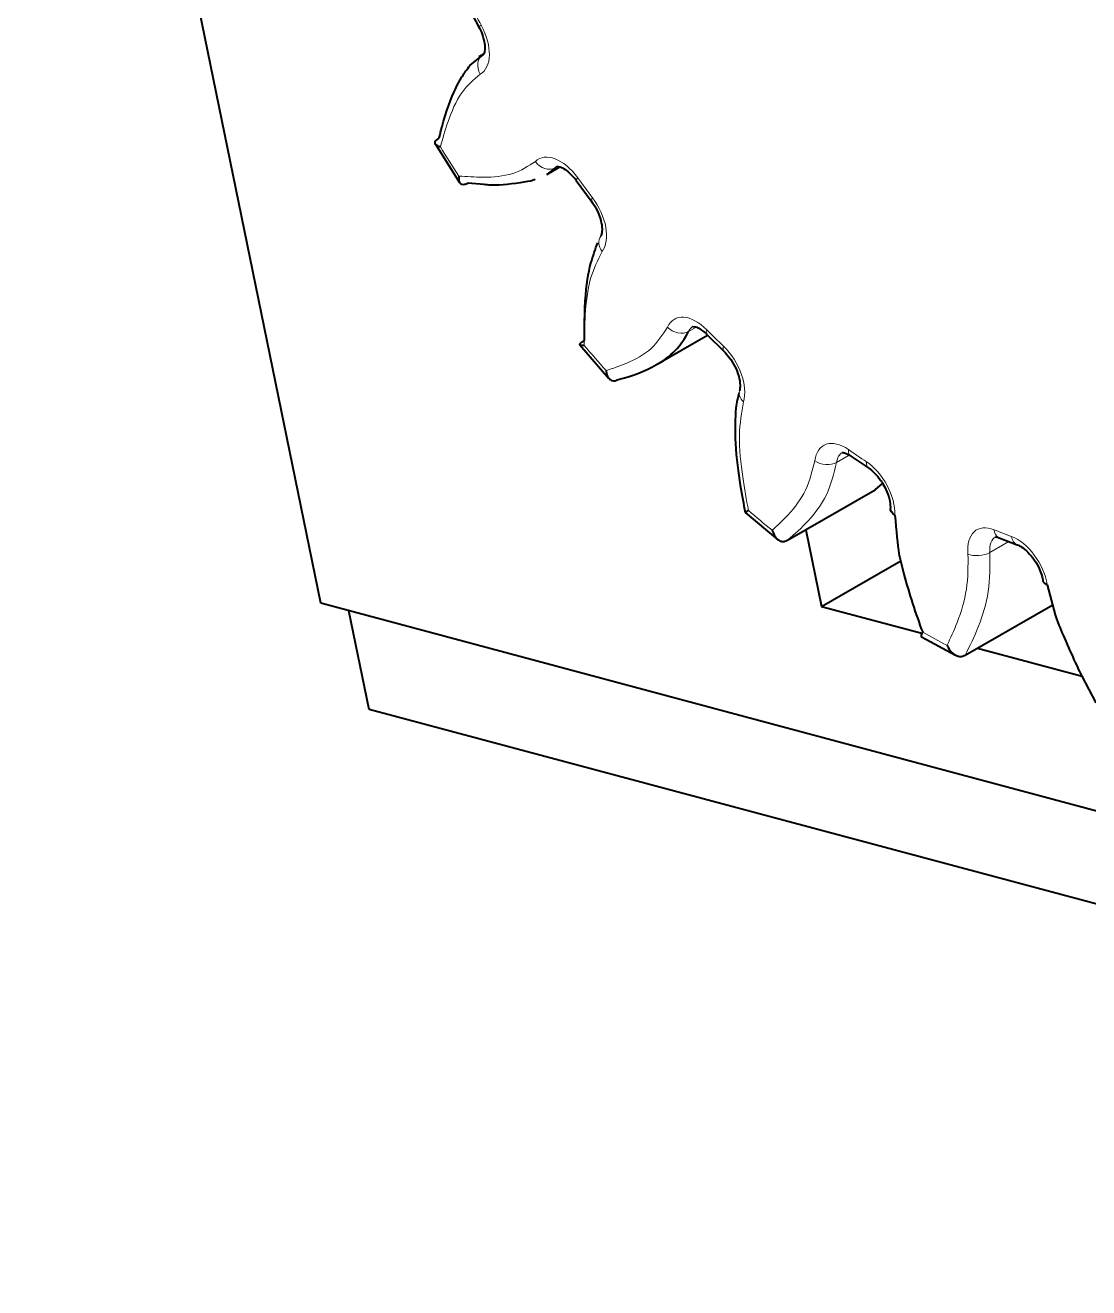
# Model space of a CAD drawing. Header units: inches. Extents: x 0 to 11, y 0 to 8.5.
# Drawn here: x 6.5932 to 6.822, y 5.4738 to 5.7456 of the extents above; entities that cross this region are included whole.
import ezdxf

# ---------------------------------------------------------------- set-up
doc = ezdxf.new("R2010")
doc.units = ezdxf.units.IN
doc.header["$LTSCALE"] = 0.5
doc.header["$MEASUREMENT"] = 0
doc.layers.add('TANGENT_LINES', color=7, linetype='Continuous', lineweight=15)
doc.layers.add('Visible', color=7, linetype='Continuous', lineweight=40)

msp = doc.modelspace()

# ---------------------------------------------------------------- linework, layer by layer
at = {"layer": 'TANGENT_LINES'}
for p, q in [((6.707175727676703, 5.714942106082579), (6.707685080150656, 5.715236180866922)), ((6.735906726087409, 5.67970018504833), (6.737519177574795, 5.680631134337212)), ((6.767752647550292, 5.651496375308622), (6.770451515041656, 5.653054567162163)), ((6.800712495698734, 5.63210282595576), (6.80482243989612, 5.63447570331538))]:
    msp.add_line(p, q, dxfattribs=at)
for centre, major_axis, ratio, start_param, end_param in [((6.783123803935296, 5.790351124803659), (0.08833333252098259, -0.1529978218042436), 0.5773502727292965, 10.92434216009807, 10.9549888784403), ((6.783123803935305, 5.790351124803663), (0.1063333323554564, -0.184174736436068), 0.5773502727292968, 11.04787826062186, 11.08278019020369), ((6.705282421612662, 5.717656296068556), (-0.002332948712340869, 0.002380853085912316), 0.8076483297015539, 1.366069806157361, 2.936866132952149), ((6.710618646881461, 5.710006434557747), (0.003030782360447963, -0.005249469099347234), 0.5773502727292966, 9.426288610541524, 9.572131120995481), ((6.714398699742029, 5.714132031460458), (0.002696698602753335, 0.001959318186772972), 0.1462535762493006, 2.518405791172469, 3.141738012801574), ((6.783123803935299, 5.790351124803657), (0.08833333252098259, -0.1529978218042436), 0.5773502727292965, 11.17566957238527, 11.20631629072749), ((6.717579838194902, 5.70983605573179), (0.002660692522878185, 0.002007940838224882), 0.170799281279928, 2.515527837741994, 3.148771659044194), ((6.733723764875771, 5.68198699179493), (-0.003047860791299124, 0.001349687263025256), 0.7524620188970983, 1.06871999460157, 2.639516321396688), ((6.73987637432418, 5.675541696880477), (0.003030782360447963, -0.005249469099347234), 0.5773502727292966, 9.422708468963508, 9.823458533282665), ((6.742179102361731, 5.681407538735193), (0.002361791177810618, 0.002352244363055643), 0.3414291184516665, 2.480141194664241, 3.141960474355185), ((6.783123803935301, 5.790351124803653), (0.08833333252098259, -0.1529978218042436), 0.5773502727292965, 11.42699698467244, 11.45764370301467), ((6.783123803935305, 5.790351124803663), (0.1063333323554564, -0.184174736436068), 0.5773502727292968, 11.29920567290905, 11.33410760249087), ((6.745789972873937, 5.677854225111329), (0.002313773587677327, 0.002399492216298673), 0.3639953666860238, 2.473011681999894, 3.144441299385312), ((6.771999597221015, 5.648376363603185), (0.003030782360447963, -0.005249469099347234), 0.5773502727292966, 9.41227906219748, 10.07478594556987), ((6.77268031156411, 5.655613877993118), (0.001904735134572769, 0.002735524662333566), 0.5151514134532555, 2.402510759276058, 3.142078811313234), ((6.783123803935304, 5.790351124803651), (0.08833333252098259, -0.1529978218042436), 0.5773502727292965, 11.67832439695963, 11.70897111530186), ((6.765417194672355, 5.653212110337671), (-0.003306939371530135, 0.0004186443647476853), 0.6499957520836149, 0.862903239531374, 2.433699566326473), ((6.776494029861514, 5.653026494237218), (0.001837369211994451, 0.002781220144096114), 0.5343202845219166, 2.389694029940285, 3.13861036215959), ((6.783123803935305, 5.790351124803663), (0.1063333323554564, -0.184174736436068), 0.5773502727292968, 11.55053308519623, 11.58543501477806), ((6.803985824199378, 5.638371759801106), (0.001249665126891591, 0.003090218144685282), 0.6565048505532033, 2.269945731902602, 3.071285101195234), ((6.783123803935307, 5.790351124803649), (0.08833333252098259, -0.1529978218042436), 0.5773502727292965, 11.9296518092468, 11.96029852758904), ((6.804969895336408, 5.630217332522791), (0.003030782360447963, -0.005249469099347234), 0.5773502727292966, 9.412635645141581, 10.32611335785699), ((6.807762760335478, 5.636912880750285), (0.001151284522942365, 0.003128203167689798), 0.671071893788758, 2.248941142265563, 3.126939292699884), ((6.798371296248013, 5.633139683325349), (-0.003318296603297798, -0.0003162574325662785), 0.5066878616495588, 0.733776777600746, 2.304573104395812), ((6.783123803935305, 5.790351124803663), (0.1063333323554564, -0.184174736436068), 0.5773502727292968, 11.80186049748341, 11.83676242706524)]:
    msp.add_ellipse(centre, major_axis=major_axis, ratio=ratio, start_param=start_param, end_param=end_param, dxfattribs=at)
at = {"layer": 'TANGENT_LINES', "extrusion": (0, 0, -1)}
for centre, major_axis, ratio, start_param, end_param in [((6.693636172335909, 5.746962450059772), (0.002925022363160616, 0.001598547867948097), 0.03312875112480126, 2.525724537693321, 3.141689883560719), ((6.686394973308259, 5.743221903487822), (-0.004697449011787406, 0.00813622045414454), 0.5773502727292966, 1.611381735918887, 3.149435938118772), ((6.693412457385905, 5.736425489563201), (0.00162729926527878, -0.002909124990840761), 0.8164714642977329, 1.559704816121995, 3.130501142916356), ((6.708261624277506, 5.708645606939553), (-0.004697449011787406, 0.00813622045414454), 0.5773502727292966, 12.41901745413313, 13.95707165633311), ((6.711611931437767, 5.704121176941525), (-0.004697449011787406, 0.00813622045414454), 0.5773502727292966, 1.360054323631641, 2.898108525831616), ((6.719660333196507, 5.698239612353538), (0.002671905128131868, -0.001992996261254331), 0.7924131092951902, 1.899382831222717, 3.140980002763247), ((6.737519351720225, 5.674180869262283), (-0.004697449011787406, 0.00813622045414454), 0.5773502727292966, 12.16769004184608, 13.70574424404588), ((6.741322243518566, 5.670438595150972), (-0.004697449011787406, 0.00813622045414454), 0.5773502727292966, 1.108726911344527, 2.646781113544359), ((6.750043952674676, 5.665926946037588), (0.003188759914077317, -0.0009710413593069716), 0.7185645243440727, 2.162180116029794, 3.117750568436297), ((6.76964257461706, 5.647015535984991), (-0.004697449011787406, 0.00813622045414454), 0.5773502727292966, 11.91636262955885, 13.45441683175873), ((6.773659101375733, 5.644290558605932), (-0.004697449011787406, 0.00813622045414454), 0.5773502727292966, 0.8573994990573517, 2.395453701257223), ((6.802612872732453, 5.628856504904597), (-0.004697449011787406, 0.00813622045414454), 0.5773502727292966, 11.66503521727167, 13.20308941947154), ((6.80659066130346, 5.627320044608283), (-0.004697449011787406, 0.00813622045414454), 0.5773502727292966, 0.6060720867702732, 2.144126288969982)]:
    msp.add_ellipse(centre, major_axis=major_axis, ratio=ratio, start_param=start_param, end_param=end_param, dxfattribs=at)
at = {"layer": 'TANGENT_LINES'}
for points, knots in [([(6.69105543478195, 5.735064661945007), (6.689647268672725, 5.73386068740133), (6.686691159153725, 5.731333229464456), (6.684020884483064, 5.724890532871552), (6.682988200995958, 5.721184686194956), (6.682495005072766, 5.719414823022268)], [0, 0, 0, 0, 0.3221442067496283, 0.6762650725826381, 1, 1, 1, 1]), ([(6.686455684520498, 5.713152061188733), (6.688149891661244, 5.713022573182294), (6.691706878066673, 5.712750713226394), (6.698243117415684, 5.713205795953439), (6.701402979078571, 5.715290877228442), (6.702925399008706, 5.716295468450362)], [0, 0, 0, 0, 0.3203316970392077, 0.6725361168616788, 1, 1, 1, 1]), ([(6.717303310592552, 5.696878784735344), (6.716372966863617, 5.695047565563461), (6.714404869062021, 5.691173708714278), (6.713559205519068, 5.68324457871713), (6.713483117982388, 5.678815709787758), (6.713446801984908, 5.676701844628062)], [0, 0, 0, 0, 0.3190821862550836, 0.6750031518102961, 1, 1, 1, 1]), ([(6.718139380981152, 5.671278793725081), (6.71960467653587, 5.671745399536628), (6.722718042742057, 5.672736813699188), (6.728206235874649, 5.675692411625703), (6.730320808698465, 5.67899339499761), (6.731366742271815, 5.680626164176736)], [0, 0, 0, 0, 0.3100223011262445, 0.6587155419825507, 1, 1, 1, 1]), ([(6.747686930070721, 5.664566118419393), (6.747295419731253, 5.662235029534035), (6.746470346322839, 5.657322465910363), (6.747456247245328, 5.648354678165193), (6.748351200639186, 5.643457828957659), (6.748776661183681, 5.641129868480105)], [0, 0, 0, 0, 0.3214439438621443, 0.6774146775719669, 1, 1, 1, 1]), ([(6.753906287732005, 5.636887278740497), (6.755050419859322, 5.637930309035985), (6.757516507946827, 5.640178479964148), (6.761502594784264, 5.645436117987729), (6.762539034699119, 5.649704883882091), (6.7630601720684, 5.651851282719477)], [0, 0, 0, 0, 0.3008488848953867, 0.6484564443788983, 1, 1, 1, 1]), ([(6.767752647550292, 5.651496375308622), (6.767160840137403, 5.649095101835363), (6.765999171083489, 5.644381600410554), (6.761849547137543, 5.638833458061467), (6.75871602131707, 5.636082137761769), (6.757185233202448, 5.634738064454066)], [0, 0, 0, 0, 0.3469081052234209, 0.6809519475637141, 1, 1, 1, 1]), ([(6.791509038480419, 5.612138461604607), (6.792252290836098, 5.613695133600151), (6.793864591875929, 5.617071946142911), (6.796080925075767, 5.624219539399187), (6.796036599275687, 5.629246779397176), (6.796014273644058, 5.631778855707156)], [0, 0, 0, 0, 0.297991550651492, 0.6464185189664341, 1, 1, 1, 1]), ([(6.800712495698734, 5.63210282595576), (6.800729757261031, 5.629266359840937), (6.800763584312292, 5.623707808244252), (6.798477801069803, 5.616196640195779), (6.79640569816284, 5.612020289969714), (6.795400347501861, 5.609993992701299)], [0, 0, 0, 0, 0.3491484036682257, 0.6842173811094644, 1, 1, 1, 1])]:
    msp.add_open_spline(points, degree=3, knots=knots, dxfattribs=at)
at = {"layer": 'Visible'}
for p, q in [((6.65679024529862, 5.621192263343691), (6.593177795515008, 5.932050489173147)), ((6.688131742495599, 5.750184722357108), (6.690711149972749, 5.745363902191824)), ((6.688838067798445, 5.736927671958894), (6.691758914005538, 5.739319699252802)), ((6.691772794201016, 5.739341605239248), (6.690787394305521, 5.7387726843513)), ((6.681422090571012, 5.719987808141423), (6.6866310789438, 5.711751242602768)), ((6.70537121786234, 5.713453186138774), (6.708220283242547, 5.715098094782806)), ((6.707557187502457, 5.715241851878487), (6.708161445210493, 5.715152002288521)), ((6.707175727676703, 5.714942106082578), (6.705375255554375, 5.713455518663615)), ((6.69191983508941, 5.711289208741439), (6.688378236347067, 5.711641442936767)), ((6.711702001139275, 5.712172713273683), (6.714919145672024, 5.707828114893564)), ((6.736814914945175, 5.680777114201216), (6.736842963152852, 5.68078167292144)), ((6.728988240664624, 5.672547239056763), (6.739981194306589, 5.678894023723317)), ((6.739817311183921, 5.679055294372136), (6.74347619928626, 5.675454732895029)), ((6.712526598269915, 5.67677775350711), (6.718755881995424, 5.669579056495451)), ((6.770775576429537, 5.652878353330784), (6.774656660649519, 5.650245274093121)), ((6.757185233202448, 5.634738064454067), (6.776041414034089, 5.645624685399613)), ((6.776041414034089, 5.645624685399612), (6.777628622970845, 5.646951226486713)), ((6.748137574788604, 5.640728804537155), (6.748100196668305, 5.640698933577736)), ((6.74810513590257, 5.640691768602873), (6.755065360684586, 5.634935533942708)), ((6.761144215381815, 5.637023783853012), (6.764525272217583, 5.620501399744706)), ((6.802736159072486, 5.635281541656419), (6.806611475812536, 5.633784677582595)), ((6.764525272217583, 5.620501399744706), (6.78157120001605, 5.630342870627064)), ((6.781492270300653, 5.63036078433096), (6.782218142635739, 5.627417648874133)), ((6.813085034513846, 5.625185104974528), (6.814788471515491, 5.618658218411307)), ((7.100451581146255, 5.502313570672817), (6.65679024529862, 5.621192263343691)), ((6.764525272217583, 5.620501399744706), (6.786083074416648, 5.614725004248385)), ((6.795400347501861, 5.6099939927013), (6.814256528333503, 5.620880613646847)), ((6.667142760386785, 5.598350402083995), (6.662797929734793, 5.619582509204564)), ((6.786012642011889, 5.613932551587042), (6.793364151650127, 5.610014486233746)), ((6.798043737182998, 5.611520154426562), (6.820548847060224, 5.605489928611397)), ((6.820514937392947, 5.605477221753118), (6.823555341530509, 5.599760259143315)), ((7.13178939066476, 5.473848716905952), (6.667142760386785, 5.598350402083995))]:
    msp.add_line(p, q, dxfattribs=at)
at = {"layer": 'Visible', "flags": 128}
msp.add_lwpolyline([(6.736842963152852, 5.68078167292144), (6.736842963152852, 5.68078167292144), (6.737359945998565, 5.680705588447553), (6.737491579154848, 5.680662945842908)], dxfattribs=at)
at = {"layer": 'Visible'}
for centre, radius, start, end in [((6.721375734542542, 5.686832427552053), 0.01618698855281285, 298.0473435293717, 333.8568234066462), ((6.713977802296304, 5.698973472969858), 0.03039177147693546, 282.871505848423, 299.5941500039776), ((6.905577681097963, 5.660506636667963), 0.1277202287925958, 195.0151224012887, 200.9047853101392)]:
    msp.add_arc(centre, radius, start, end, dxfattribs=at)
for centre, major_axis, ratio, start_param, end_param in [((6.77268031156411, 5.655613877993118), (0.001904735134572769, 0.002735524662333566), 0.5151514134532555, 9.42526411849282, 9.453226576441496), ((6.803985824199378, 5.638371759801106), (0.001249665126891591, 0.003090218144685282), 0.6565048505532033, 3.071285101195234, 3.14108794083592)]:
    msp.add_ellipse(centre, major_axis=major_axis, ratio=ratio, start_param=start_param, end_param=end_param, dxfattribs=at)
at = {"layer": 'Visible', "extrusion": (0, 0, -1)}
for centre, major_axis, ratio, start_param, end_param in [((6.782654201265462, 5.641517814277654), (0.003331328508749905, -0.0001155918591478161), 0.5995658876329581, 2.335778918159684, 3.141530115916845), ((6.815442057117801, 5.626545932592721), (0.003287084501413874, 0.0005533412976417223), 0.4428943211527752, 2.441940318895615, 3.134776544026016)]:
    msp.add_ellipse(centre, major_axis=major_axis, ratio=ratio, start_param=start_param, end_param=end_param, dxfattribs=at)
at = {"layer": 'Visible'}
for points, knots in [([(6.690711149972749, 5.745363902191824), (6.690987324375016, 5.744816018239215), (6.691552397892363, 5.743695006626052), (6.692049767391418, 5.741681308391566), (6.692104298080197, 5.74036833300665), (6.691885394151979, 5.739489521729283), (6.691787122500656, 5.739356753499773), (6.69175527144881, 5.739313721682308)], [0, 0, 0, 0, 0.2577324401383232, 0.5273398812068579, 0.746522904051859, 0.9178449530831118, 1, 1, 1, 1]), ([(6.687130499325055, 5.734493264623754), (6.687191048174389, 5.734598310588698), (6.687394077853055, 5.734950545994359), (6.688242598542943, 5.736112349296922), (6.688838067798445, 5.736927671958894)], [0, 0, 0, 0, 0.2982265929427114, 1, 1, 1, 1]), ([(6.68223473490213, 5.721355757584383), (6.682234750001987, 5.721355837546816), (6.682236482051888, 5.72136500974704), (6.684260213983542, 5.72945533381957), (6.686188480494486, 5.732839831212097), (6.687130499325055, 5.734493264623754)], [0, 0, 0, 0, 0.00447800946268874, 0.513656200525172, 1, 1, 1, 1]), ([(6.681417279215092, 5.719995767447215), (6.681400952900393, 5.720018206300077), (6.681351510994081, 5.720086159152968), (6.681304509530467, 5.720540548329629), (6.681639846611099, 5.720957426952005), (6.682025715971458, 5.721215800815879), (6.68223473490213, 5.721355757584383)], [0, 0, 0, 0, 0.124853942063828, 0.3781022858092745, 0.6631284870958738, 1, 1, 1, 1]), ([(6.682495005072766, 5.719414823022268), (6.682489203292587, 5.719415771537919), (6.682453879325275, 5.71942154654746), (6.68165030472499, 5.719671302169538), (6.681486287947961, 5.719899679522411), (6.681417279215092, 5.719995767447215)], [0, 0, 0, 0, 0.1022028629332776, 0.6222591132127084, 1, 1, 1, 1]), ([(6.708161445210493, 5.715152002288521), (6.708339047375001, 5.715086007164666), (6.708791907495937, 5.714917729036678), (6.710025629921852, 5.714129707500228), (6.711325382183306, 5.712696147483642), (6.711602766719421, 5.712310631690517), (6.711702001139275, 5.712172713273683)], [0, 0, 0, 0, 0.1885157178469855, 0.4806881212214181, 0.81421598429635, 1, 1, 1, 1]), ([(6.686455684520498, 5.713152061188733), (6.686454331681865, 5.713145778394752), (6.686445974987014, 5.713106968598225), (6.686389997516461, 5.712162039718748), (6.686561081032284, 5.711871044383284), (6.686634862174035, 5.711745550305195)], [0, 0, 0, 0, 0.09898226445266188, 0.611428857150085, 1, 1, 1, 1]), ([(6.702882982227924, 5.712371897320905), (6.702625652425422, 5.71227346379596), (6.701740195779275, 5.711934759852545), (6.695014436355848, 5.711023820493557), (6.692820476820019, 5.711211971091004), (6.69191983508941, 5.711289208741439)], [0, 0, 0, 0, 0.1945235632135144, 0.6693440876434418, 1, 1, 1, 1]), ([(6.686634862174035, 5.711745550305195), (6.686651436965403, 5.711716335379483), (6.686701683962996, 5.711627769419934), (6.68713780471542, 5.711293518320087), (6.687715862674234, 5.71132773342116), (6.688147975700957, 5.711532388246466), (6.688378236347067, 5.711641442936767)], [0, 0, 0, 0, 0.1311185934577278, 0.3974901103349089, 0.6789397497837459, 1, 1, 1, 1]), ([(6.714919145672024, 5.707828114893564), (6.715272645031385, 5.707318560272917), (6.716014375505083, 5.706249386651696), (6.716925055153594, 5.704155834780321), (6.717302856872996, 5.702213380495675), (6.717298249474174, 5.701023634150447), (6.717048664922524, 5.700308920146616), (6.717000574345801, 5.700247996221754), (6.716988428068375, 5.700232608614791)], [0, 0, 0, 0, 0.2121765595872948, 0.4451997320005722, 0.6612615520056573, 0.8312633657562485, 0.9573820463168345, 1, 1, 1, 1]), ([(6.713469267343354, 5.677757202510222), (6.713469262560399, 5.677757298293407), (6.713468712788846, 5.677768307986965), (6.713458274408485, 5.687306338398628), (6.714637311775207, 5.694099696777146), (6.715836523856439, 5.697387570728295), (6.716350598154236, 5.698797005739109)], [0, 0, 0, 0, 0.003204644413349681, 0.368354347572988, 0.7292282155014372, 1, 1, 1, 1]), ([(6.737491579154848, 5.680662945842908), (6.737747289272375, 5.680564743815165), (6.738339942934817, 5.680337143155623), (6.73963446789217, 5.679249686936782), (6.73977777834753, 5.679097324295029), (6.739817311183921, 5.679055294372136)], [0, 0, 0, 0, 0.3546562964231667, 0.8219790245930633, 1, 1, 1, 1]), ([(6.712519553037068, 5.67678621932662), (6.712511267011818, 5.676791548231102), (6.712481085155305, 5.676810958771815), (6.712535207985482, 5.677058061565918), (6.712575636677798, 5.677092604505939), (6.712589982882266, 5.677104862139122)], [0, 0, 0, 0, 0.1962338217010133, 0.7147819214956417, 1, 1, 1, 1]), ([(6.712589982882266, 5.677104862139122), (6.712673222153196, 5.677190158855749), (6.712869764242171, 5.677391558924266), (6.713250043501839, 5.677623495459532), (6.713469267343354, 5.677757202510222)], [0, 0, 0, 0, 0.4235188063986672, 1, 1, 1, 1]), ([(6.713446801984908, 5.676701844628062), (6.713441804753223, 5.676701085418215), (6.713412318882998, 5.676696605745381), (6.712737857922082, 5.676635425362453), (6.712581301913892, 5.676743566328184), (6.712519553037068, 5.67678621932662)], [0, 0, 0, 0, 0.1099849950047346, 0.6489599629542462, 1, 1, 1, 1]), ([(6.74347619928626, 5.675454732895029), (6.743873669693492, 5.675034945093866), (6.744722784937244, 5.674138153245661), (6.745938191413376, 5.672166255496032), (6.746740091334607, 5.670060414262557), (6.74706266041937, 5.668284504277046), (6.746917988683341, 5.66709019907711), (6.74686896666531, 5.666940147862924), (6.746855192760599, 5.666897987396894)], [0, 0, 0, 0, 0.1858378835412367, 0.3970051025437297, 0.6066443728431582, 0.7967782520573482, 0.9429000048594168, 1, 1, 1, 1]), ([(6.718139380981152, 5.671278793725081), (6.71813951646753, 5.671271353205297), (6.718140369221234, 5.671224522439734), (6.718325994507961, 5.670104330585665), (6.718622048806617, 5.669742664970777), (6.718756226048821, 5.669578751475767)], [0, 0, 0, 0, 0.09361417561342898, 0.5892093077478644, 1, 1, 1, 1]), ([(6.718756226048821, 5.669578751475767), (6.718771140391665, 5.669559650360426), (6.718825191066654, 5.669490426514089), (6.719394378521056, 5.669061535242089), (6.720045385398878, 5.669037335238985), (6.72050818406731, 5.66924023014759), (6.7207480350963, 5.669345382897425)], [0, 0, 0, 0, 0.1108642174089064, 0.4017800747938646, 0.6899652604682656, 1, 1, 1, 1]), ([(6.746723729502956, 5.666444719983916), (6.746486556609456, 5.6654674448119), (6.74589090447833, 5.663013049495816), (6.745777161723193, 5.655385603393844), (6.746911181085672, 5.646675375411429), (6.747728398429955, 5.64255828668136), (6.748094976740997, 5.640711488588249)], [0, 0, 0, 0, 0.1819376799133524, 0.456930660048713, 0.7563959663720481, 1, 1, 1, 1]), ([(6.76893813784201, 5.653611780923923), (6.768958006021535, 5.653615920096063), (6.769036188080712, 5.653632207899417), (6.76978252429288, 5.653511390696516), (6.770412933549688, 5.653109525980121), (6.770775576429537, 5.652878353330784)], [0, 0, 0, 0, 0.1264216520638529, 0.4974741178875242, 1, 1, 1, 1]), ([(6.774656660649519, 5.650245274093121), (6.775039075186208, 5.649969206449097), (6.775868685452796, 5.649370305178924), (6.777200083372303, 5.647721219239731), (6.777489013490809, 5.647254036973875), (6.777595936667296, 5.647081148760897)], [0, 0, 0, 0, 0.3500928267856568, 0.7594915346956262, 1, 1, 1, 1]), ([(6.777595936667296, 5.647081148760897), (6.777855277865307, 5.646635866371343), (6.77842005806374, 5.645666152811521), (6.779173430753807, 5.643668012067137), (6.779339025510279, 5.641983604105667), (6.779326614094725, 5.641714519797564), (6.779322872756712, 5.641633406136801)], [0, 0, 0, 0, 0.2766125435453073, 0.6023928648073571, 0.8801439946153067, 1, 1, 1, 1]), ([(6.748776661183681, 5.641129868480105), (6.74877274963726, 5.641127516425128), (6.748750048093748, 5.641113865742593), (6.74824196739423, 5.640801831285715), (6.74816336103031, 5.640746843031146), (6.748137574788604, 5.640728804537155)], [0, 0, 0, 0, 0.1227166167066431, 0.7122136143057254, 1, 1, 1, 1]), ([(6.780297178661506, 5.64015698665946), (6.780591505851967, 5.636872953883679), (6.781015366318736, 5.632143619624586), (6.781380641038424, 5.630778093886029), (6.781492270300653, 5.63036078433096)], [0, 0, 0, 0, 0.6943964194257415, 1, 1, 1, 1]), ([(6.753906287732005, 5.636887278740497), (6.75390831188754, 5.636878835914242), (6.753921209685249, 5.63682503873154), (6.754285064627065, 5.635662775792424), (6.754987793881295, 5.634995958791389), (6.755049609922509, 5.634947891341759), (6.75506245612625, 5.634937902280034)], [0, 0, 0, 0, 0.07998137826644501, 0.5096365470255565, 0.8980958873970982, 1, 1, 1, 1]), ([(6.75506245612625, 5.634937902280034), (6.755268220385025, 5.634800184971167), (6.755680412979326, 5.634524305889153), (6.756458724640257, 5.634423035603617), (6.756940892887216, 5.634632113536717), (6.757185233202448, 5.634738064454066)], [0, 0, 0, 0, 0.3296059448550199, 0.6602756490156308, 1, 1, 1, 1]), ([(6.801908435957404, 5.63545274984353), (6.801969874249759, 5.635458760735339), (6.802138511292372, 5.635475259550317), (6.802503893729196, 5.635356826723351), (6.802736159072486, 5.635281541656419)], [0, 0, 0, 0, 0.364322638742514, 1, 1, 1, 1]), ([(6.806611475812536, 5.633784677582595), (6.806940251971432, 5.633632564893269), (6.807672436284596, 5.633293810023292), (6.80899875012444, 5.63217091464124), (6.81033777726813, 5.630511680817532), (6.811441672916084, 5.628587763259052), (6.812065933905529, 5.626548239059859), (6.812132772620166, 5.626131130792783), (6.812154972616387, 5.62599259129508)], [0, 0, 0, 0, 0.1417391253220214, 0.3156529490185496, 0.5100280017144057, 0.7136512311747778, 0.9048913250288103, 1, 1, 1, 1]), ([(6.814788471515491, 5.618658218411307), (6.814957359719153, 5.618136147892993), (6.815484639173739, 5.616506211330327), (6.819691243299846, 5.607023250916849), (6.820330233574787, 5.605823900807781), (6.820514937392947, 5.605477221753118)], [0, 0, 0, 0, 0.2509504618226756, 0.7834829181007092, 1, 1, 1, 1]), ([(6.786106013154401, 5.614688913173836), (6.786037605356358, 5.614577298048893), (6.785906876431597, 5.614363998897504), (6.785901676464309, 5.613994901296257), (6.785971189954772, 5.613955867119143), (6.785994739392828, 5.613942643312801)], [0, 0, 0, 0, 0.4205600213127206, 0.8037001768335922, 1, 1, 1, 1]), ([(6.786264677681494, 5.614934012664349), (6.786260737112258, 5.614928540729602), (6.786244507020506, 5.614906003375819), (6.786165692204399, 5.614782460544435), (6.786106013154401, 5.614688913173836)], [0, 0, 0, 0, 0.2427940209003572, 1, 1, 1, 1]), ([(6.791509038480419, 5.612138461604607), (6.791512267215802, 5.612130121359066), (6.791533027004349, 5.612076496111616), (6.792170779522801, 5.610868691908576), (6.792955578269134, 5.610243226912023), (6.793251487212385, 5.610077640497139), (6.793365311003557, 5.610013946330611)], [0, 0, 0, 0, 0.06871247517342456, 0.4418003601946011, 0.7852839507463321, 1, 1, 1, 1]), ([(6.793365311003557, 5.610013946330611), (6.793500768538935, 5.609949379599365), (6.793812270779893, 5.609800899993425), (6.79465578227839, 5.609668962087605), (6.79515264438667, 5.609885861011815), (6.795400347501861, 5.609993992701298)], [0, 0, 0, 0, 0.2784222891468125, 0.6402683081430787, 1, 1, 1, 1])]:
    msp.add_open_spline(points, degree=3, knots=knots, dxfattribs=at)

doc.saveas('drawing.dxf')
